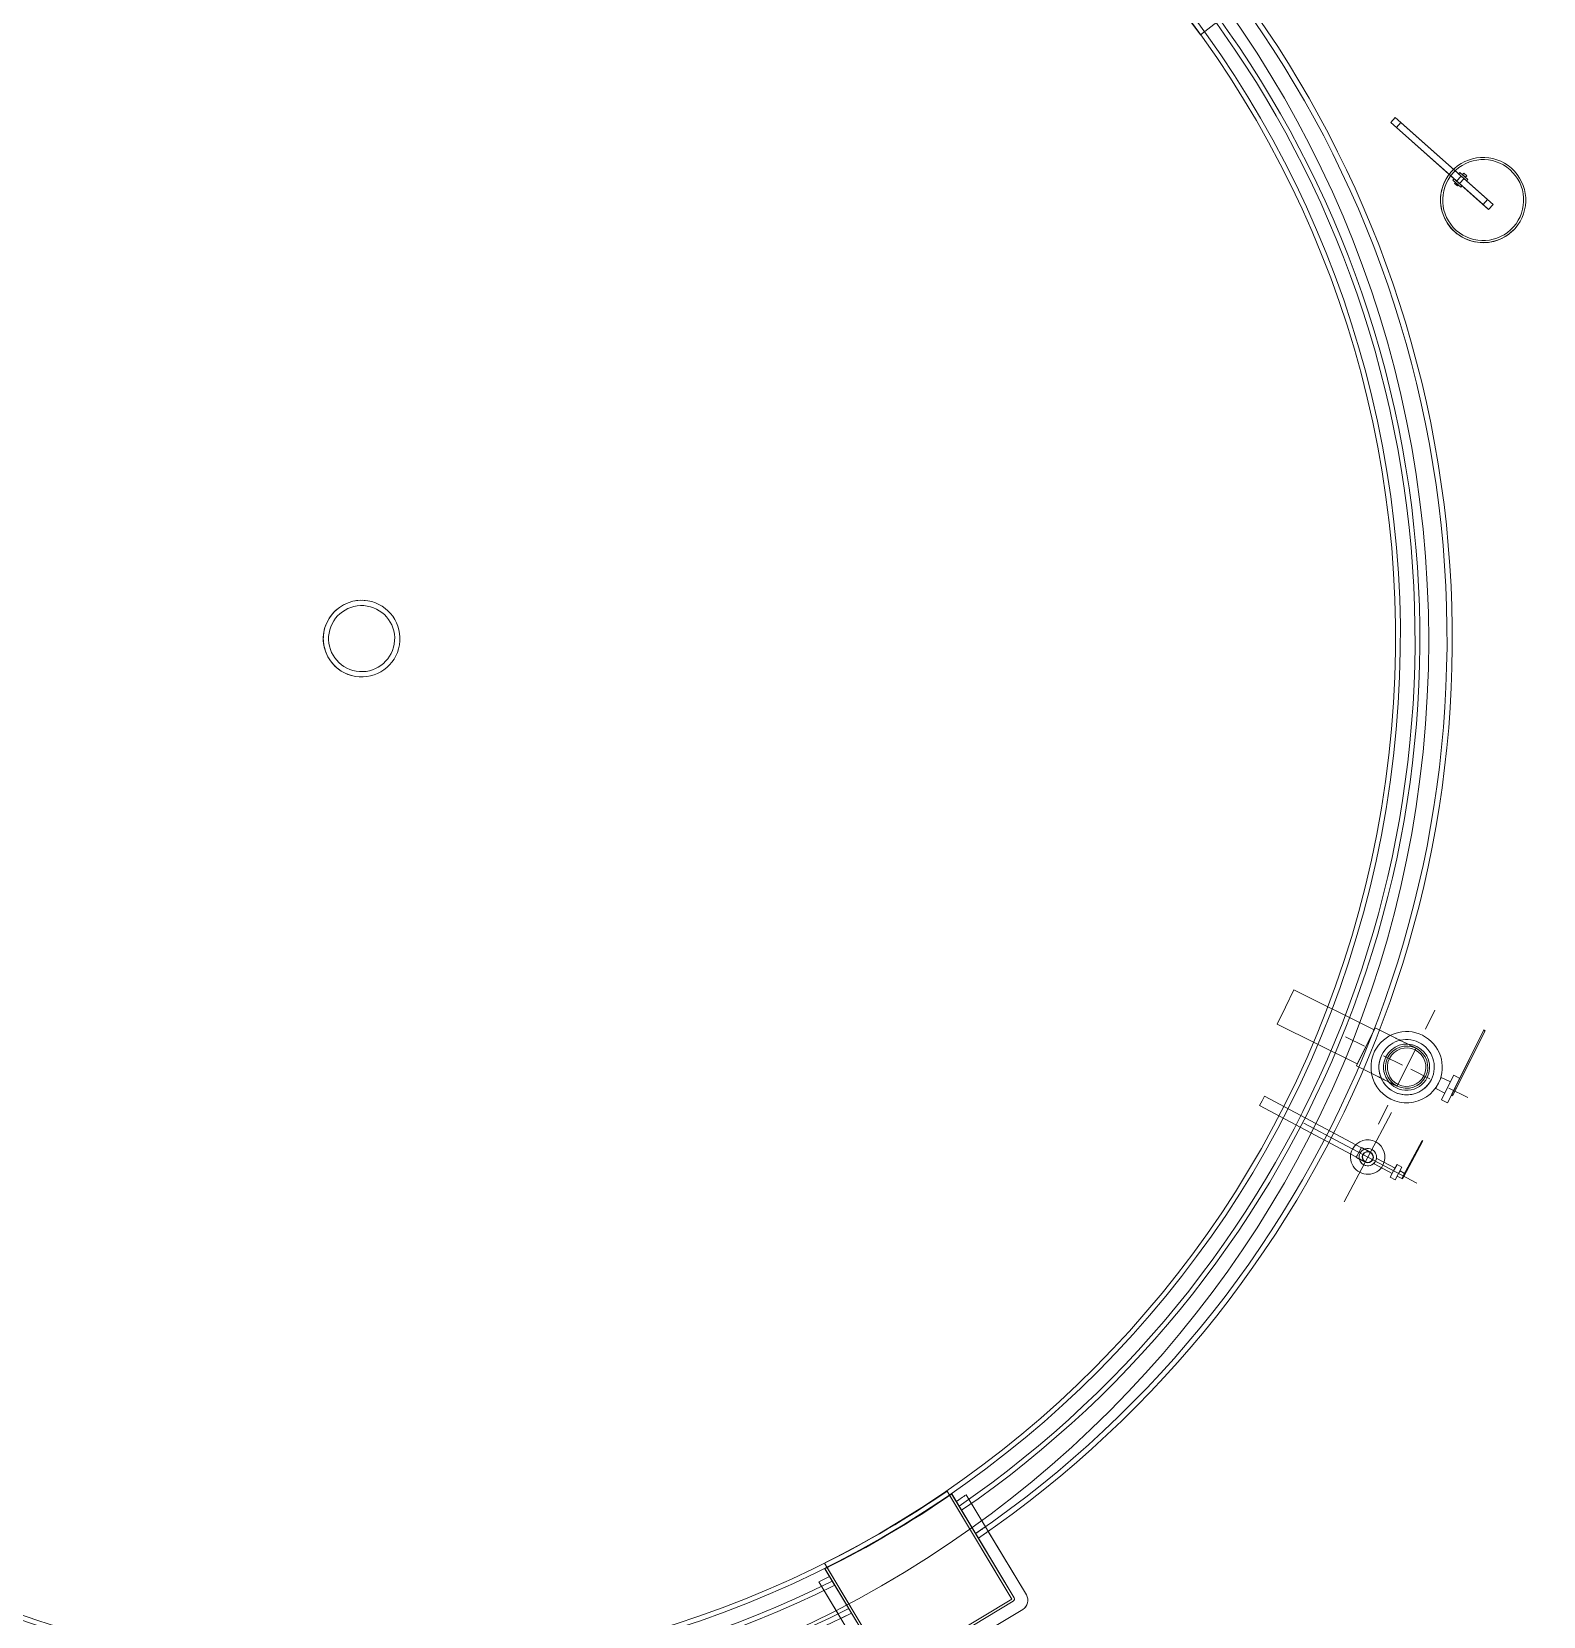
# Model space of a CAD drawing. Header units: metres. Extents: x -207 to 292, y -187 to 169.
# Drawn here: x -83.72 to -76.58, y -3.32 to 4.16 of the extents above; entities that cross this region are included whole.
import ezdxf

# ---------------------------------------------------------------- set-up
doc = ezdxf.new("R2010")
doc.units = ezdxf.units.M
doc.linetypes.add('Dash', pattern=[0.006, 0.003, -0.003])
for name, color, linetype, lineweight in [('EQUIPOS PIS', 7, 'Continuous', 9), ('P-SANR-FIXT', 7, 'Continuous', 9), ('P-SANR-FIXT-HDLN', 7, 'Dash', 9)]:
    doc.layers.add(name, color=color, linetype=linetype, lineweight=lineweight)
doc.layers.add('PR10-ARQ-PL-001-Emplazamiento-C-1_dwg', color=7, linetype='Continuous', lineweight=9, true_color=0x767676)

# ---------------------------------------------------------------- blocks, each defined once
blk = doc.blocks.new('M_Estanque-Terraza - M_Estanque-Terraza-2331352-PLANTA EMPLAZAMIENTO ACTUALIZADO')
at = {"layer": 'P-SANR-FIXT'}
for p, q in [((-4.040416795202383, -2.859638459848837), (-4.465712095242936, -3.221935215639078)), ((-4.465712095242936, -3.221935215639078), (-4.040416795202383, -2.859638459848837)), ((-4.040416795202383, -2.859638459848837), (-4.465712095242935, -3.221935215639078)), ((-4.465712095242935, -3.221935215639078), (-4.040416795202383, -2.859638459848837)), ((-4.415126825659709, -3.252933119807108), (-3.975604335649138, -2.878516632692125)), ((-4.415126825659709, -3.252933119807109), (-4.007455510318372, -2.905649726450013)), ((-4.007455510318372, -2.905649726450013), (-4.415126825659709, -3.252933119807109)), ((-4.415126825659709, -3.252933119807109), (-4.007455510318371, -2.905649726450013)), ((-4.007455510318371, -2.905649726450013), (-4.415126825659709, -3.252933119807109)), ((-3.950353936854633, -2.872770385248484), (-4.407345126541831, -3.262067951980652)), ((-4.407345126541832, -3.262067951980653), (-3.967079772539975, -2.887018640533936)), ((-4.040416795202382, -2.859638459848837), (-4.175395265701847, -2.974622711870484)), ((-4.175395265701847, -2.974622711870484), (-4.040416795202382, -2.859638459848837)), ((-3.974151472842055, -2.877278980920369), (-4.142308672920273, -3.020527232300778)), ((-4.142308672920273, -3.020527232300778), (-4.00745551031839, -2.90564972644999)), ((-4.00745551031839, -2.90564972644999), (-4.142308672920273, -3.020527232300778)), ((-4.044317550173462, -2.937051431218491), (-4.161393721862911, -3.036785233071906)), ((-4.142308672920274, -3.020527232300779), (-4.026960435221602, -2.92226540739848)), ((-4.161393721862909, -3.036785233071905), (-4.415126825659709, -3.252933119807108)), ((-4.16139372186291, -3.036785233071906), (-4.41512682565971, -3.252933119807109)), ((-4.41512682565971, -3.252933119807109), (-4.16139372186291, -3.036785233071906)), ((-4.471350149641547, -3.292420762686673), (-4.011906419151343, -3.83175559273332)), ((-4.011906419151343, -3.83175559273332), (-4.471350149641547, -3.292420762686673)), ((-4.471350149641547, -3.292420762686673), (-4.011906419151343, -3.83175559273332)), ((-4.011906419151343, -3.83175559273332), (-4.471350149641547, -3.292420762686673)), ((-4.471350149641546, -3.292420762686673), (-4.011906419151342, -3.83175559273332)), ((-4.011906419151342, -3.83175559273332), (-4.471350149641546, -3.292420762686673)), ((-3.980900105520002, -3.78117099581298), (-4.416479958715376, -3.26984965109853)), ((-4.416479958715376, -3.26984965109853), (-3.980900105520002, -3.78117099581298)), ((-3.980900105520002, -3.78117099581298), (-4.416479958715375, -3.26984965109853)), ((-4.416479958715375, -3.26984965109853), (-3.980900105520002, -3.78117099581298)), ((-4.416479958715375, -3.26984965109853), (-3.980900105520002, -3.78117099581298)), ((-3.980900105520002, -3.78117099581298), (-4.416479958715375, -3.26984965109853)), ((-4.416479958715374, -3.26984965109853), (-3.980900105520002, -3.781170995812981)), ((-3.980900105520002, -3.781170995812981), (-4.416479958715374, -3.26984965109853)), ((-3.971765273346457, -3.773389296695103), (-4.407345126541831, -3.262067951980652)), ((-4.407345126541831, -3.262067951980652), (-3.971765273346457, -3.773389296695103)), ((3.616896543635101, -3.280770244174597), (3.462301177076958, -3.440858432617119)), ((3.616896543635101, -3.280770244174597), (3.462301177076958, -3.440858432617119)), ((3.462301177076986, -3.440858432617106), (3.54118734233202, -3.362348317609074)), ((-3.971765273346458, -3.773389296695103), (-3.518866512623485, -3.387577951740839)), ((-3.535820512493424, -3.40202057349086), (-3.971765273346457, -3.773389296695102)), ((-3.528679797437162, -3.411701441433038), (-3.96398357422858, -3.782524128868646)), ((-3.56049524269421, -3.438804098338843), (-3.96398357422858, -3.782524128868646)), ((-3.96398357422858, -3.782524128868646), (-3.56049524269421, -3.438804098338843)), ((-3.560495242694209, -3.438804098338843), (-3.96398357422858, -3.782524128868646)), ((-3.96398357422858, -3.782524128868646), (-3.560495242694209, -3.438804098338843)), ((-3.695203602239821, -3.553558250657354), (-3.527483943602543, -3.410682728165713)), ((-3.695203602239821, -3.553558250657354), (-3.560495242694213, -3.438804098338845)), ((-3.560495242694213, -3.438804098338845), (-3.695203602239821, -3.553558250657354)), ((3.462301177076986, -3.440858432617106), (3.630240040976676, -3.597463956752343)), ((-3.941420872103752, -3.837393647131926), (-3.520991015969288, -3.479241622173384)), ((-3.520991015969288, -3.479241622173384), (-3.941420872103752, -3.837393647131926)), ((-3.941420872103751, -3.837393647131926), (-3.520991015969288, -3.479241622173384)), ((-3.520991015969288, -3.479241622173384), (-3.941420872103751, -3.837393647131926)), ((-3.714268963433073, -3.569799480004647), (-3.597316679911884, -3.470171214895799)), ((-3.579978584807932, -3.455401393533686), (-3.695203602239822, -3.553558250657355)), ((-3.655800780078045, -3.594082158104051), (-3.520991015969287, -3.479241622173384)), ((-3.520991015969287, -3.479241622173384), (-3.655800780078045, -3.594082158104051)), ((-3.96398357422858, -3.782524128868646), (-3.714268963433072, -3.569799480004646)), ((-3.714268963433071, -3.569799480004646), (-3.96398357422858, -3.782524128868646)), ((-3.96398357422858, -3.782524128868646), (-3.714268963433071, -3.569799480004646)), ((-3.941420872103751, -3.837393647131926), (-3.674879928728476, -3.610335132587032)), ((-3.674879928728476, -3.610335132587032), (-3.941420872103751, -3.837393647131926))]:
    blk.add_line(p, q, dxfattribs=at)
at = {"layer": 'P-SANR-FIXT', "flags": 128}
for points in [[(-3.975604335649162, -2.878516632692142), (-3.983239514878572, -2.885020820874872), (-3.990874598344713, -2.89152492747964), (-3.998509586657818, -2.898028953026291), (-4.006144480397173, -2.904532898008303), (-4.013779280087912, -2.911036762873021), (-4.021413986368921, -2.917540548164694), (-4.029048599755545, -2.924044254322329), (-4.036683120826921, -2.930547881839276), (-4.044317550173461, -2.937051431218489)], [(-4.026960435221601, -2.92226540739848), (-4.021679741155123, -2.917766936974697), (-4.01639900266504, -2.913268428707733), (-4.011118219564208, -2.908769882438162), (-4.005837391664431, -2.904271298005666), (-4.000556518776451, -2.899772675249022), (-3.995275600709938, -2.895274014006096), (-3.98999463727349, -2.890775314113832), (-3.984713628274618, -2.88627657540826), (-3.979432573519741, -2.88177779772447), (-3.974151472842097, -2.877278980920319)], [(-3.967079772539974, -2.887018640533937), (-3.961504542546653, -2.882269263479516), (-3.955929264056569, -2.877519845112108), (-3.950353936854639, -2.872770385248488)], [(-3.597316679911883, -3.470171214895799), (-3.58969059613785, -3.463674774868235), (-3.582064454089319, -3.457178285198319), (-3.574438253391971, -3.450681745567171), (-3.566811993678642, -3.444185155662018), (-3.559185674622726, -3.437688515204629), (-3.551559295819152, -3.431191823849941), (-3.543932856935094, -3.424695081314432), (-3.536306357603394, -3.418198287285323), (-3.528679797437183, -3.411701441433058)], [(-3.527483943602548, -3.410682728165716), (-3.532733536325769, -3.415154704255416), (-3.537983100163989, -3.419626655738822), (-3.54323263522074, -3.424098582704125), (-3.548482141616922, -3.428570485254318), (-3.55373161947276, -3.433042363491821), (-3.55898106890781, -3.437514217518474), (-3.564230490040956, -3.441986047435556), (-3.569479882990424, -3.446457853343778), (-3.574729247873778, -3.450929635343289), (-3.579978584807932, -3.455401393533687)], [(-3.51886651262349, -3.387577951740844), (-3.524517877216599, -3.392392185657082), (-3.530169210460948, -3.397206392868215), (-3.535820512493421, -3.402020573490861)]]:
    blk.add_lwpolyline(points, dxfattribs=at)
at = {"layer": 'P-SANR-FIXT'}
for centre, radius, start, end in [((-1.696641881242665e-15, 0), 5.151627146850166, 8.142219984546603e-13, 180.0000000000002), ((-1.242570705970596e-15, 0), 5.151627146850166, 8.142219984546603e-13, 180.0000000000002), ((-1.242570705970596e-15, 0), 5.126627146850165, 359.9999999999996, 180.0000000000002), ((-1.656194243939091e-15, 0), 5.126627146850165, 359.9999999999996, 180.0000000000002), ((-2.165734258596785e-15, 0), 4.998277258842649, 359.9999999999996, 180.0000000000002), ((-2.165734258596785e-15, 0), 4.975544739836833, 359.9999999999991, 179.9999999999998), ((-3.248601387895178e-15, 0), 4.905907101428718, 1.017777498068325e-12, 180.0000000000002), ((-3.248601387895178e-15, 0), 4.88317458242289, 1.024138607431252e-12, 180.0000000000002), ((-3.756195354753799e-15, 0), 0.1810752846312228, 359.9999999999996, 179.9999999999998), ((-4.034229477653864e-15, 0), 0.1810752846312226, 4.071109992273301e-13, 180.0000000000002), ((-3.693314152191217e-15, 0), 0.1560752846312226, 3.562221243239139e-13, 180.0000000000002), ((-3.993781840350289e-15, 0), 0.1560752846312226, 3.562221243239139e-13, 180.0000000000002), ((-1.696641881242665e-15, 0), 5.151627146850173, 179.9999999999999, 216.1201720375214), ((-1.242570705970596e-15, 0), 5.151627146850173, 179.9999999999999, 216.1201720375214), ((-1.242570705970596e-15, 0), 5.126627146850172, 180, 216.0991312427276), ((-1.656194243939091e-15, 0), 5.126627146850172, 180, 216.0991312427277), ((-1.624300693947589e-15, 0), 4.998277258842657, 180, 215.987783878764), ((-2.165734258596785e-15, 0), 4.975544739836832, 180, 215.9674621065571), ((-3.248601387895178e-15, 0), 4.905907101428718, 180.0000000000004, 5.088887490341627e-14), ((-3.248601387895178e-15, 0), 4.88317458242289, 180.0000000000004, 5.088887490341627e-14), ((-1.696641881242664e-15, 0), 5.151627146850165, 223.863765955861, 3.81666561775622e-14), ((-1.242570705970596e-15, 0), 5.151627146850165, 223.8637659558614, 5.088887490341627e-14), ((-1.242570705970596e-15, 0), 5.126627146850164, 223.8805470118528, 5.088887490341627e-14), ((-1.656194243939091e-15, 0), 5.126627146850164, 223.8805470118528, 5.088887490341627e-14), ((-2.165734258596785e-15, 0), 4.998277258842649, 223.9693490984683, 5.088887490341627e-14), ((-1.624300693947589e-15, 0), 4.975544739836824, 223.9855556571672, 359.9999999999993), ((-3.756195354753799e-15, 0), 0.1810752846312228, 179.9999999999998, 359.9999999999992), ((-4.034229477653864e-15, 0), 0.1810752846312226, 180.0000000000002, 5.088887490341627e-14), ((-3.693314152191217e-15, 0), 0.1560752846312226, 180.0000000000001, 5.088887490341627e-14), ((-3.993781840350289e-15, 0), 0.1560752846312226, 180.0000000000001, 5.088887490341627e-14), ((-1.624300693947589e-15, -5.414335646491963e-15), 4.950000000000012, 215.2892676360974, 215.944402947308), ((-1.624300693947589e-15, -5.414335646491963e-15), 4.950000000000004, 215.289267636097, 215.9444029473076), ((-1.082867129298393e-15, -5.414335646491963e-15), 4.950000000000012, 215.2892676360974, 215.944402947308), ((-1.082867129298393e-15, -5.414335646491963e-15), 4.950000000000004, 215.289267636097, 215.9444029473076), ((-5.414335646491964e-16, -5.414335646491963e-15), 4.950000000000012, 215.2892676360974, 215.944402947308), ((-5.414335646491964e-16, -5.414335646491963e-15), 4.950000000000003, 215.289267636097, 215.9444029473076), ((-3.248601387895178e-15, 0), 4.908287668659788, 215.9062317935007, 224.0343856776587), ((0.03491037814524322, 0.02615400004515973), 4.950000000000012, 215.9127158314312, 216.0520336425471), ((-3.248601387895178e-15, 0), 4.884476012100338, 216.0253404395822, 223.9109628581406), ((-1.258406711240534e-15, 0), 5.151627146850173, 215.4908489971249, 216.1201720375214), ((-1.242897718946417e-15, 0), 5.151627146850166, 215.4908489971245, 216.120172037521), ((-1.242897718946417e-15, 0), 5.126627146850172, 215.4667190775252, 216.0991312427276), ((-1.258406711240534e-15, 0), 5.126627146850166, 215.4667190775247, 216.0991312427272), ((-1.624300693947589e-15, -5.414335646491963e-15), 4.950000000000011, 224.0039450770082, 224.6582919704757), ((-1.624300693947589e-15, -5.414335646491963e-15), 4.950000000000003, 224.0039450770077, 224.6582919704752), ((-1.082867129298393e-15, -5.414335646491963e-15), 4.950000000000011, 224.0039450770082, 224.6582919704757), ((-1.082867129298393e-15, -5.414335646491963e-15), 4.950000000000003, 224.0039450770077, 224.6582919704752), ((-5.414335646491964e-16, -5.414335646491963e-15), 4.950000000000011, 224.0039450770082, 224.6582919704757), ((-5.414335646491964e-16, -5.414335646491963e-15), 4.950000000000003, 224.0039450770077, 224.6582919704752), ((0.03491037814524322, 0.02615400004515973), 4.950000000000011, 223.8331395389415, 223.9722944382646), ((-1.242897718946415e-15, 0), 5.151627146850165, 223.8637659558602, 224.4923900501381), ((-1.258406711240532e-15, 0), 5.151627146850174, 223.8637659558607, 224.4923900501386), ((-1.258406711240532e-15, 0), 5.126627146850164, 223.8805470118516, 224.5122498991025), ((-1.242897718946415e-15, 0), 5.126627146850173, 223.8805470118521, 224.512249899103), ((-3.971765273346459, -3.773389296695103), 0.01199999999999963, 220.4267163136507, 310.426716313651), ((-3.971765273346459, -3.773389296695103), 0.01200000000000031, 220.4267163136487, 310.4267163136488), ((-3.971765273346458, -3.773389296695103), 0.01199999999999963, 220.4267163136507, 310.426716313651), ((-3.971765273346458, -3.773389296695103), 0.01199999999999997, 220.4267163136493, 310.4267163136496), ((-3.971765273346458, -3.773389296695103), 0.01199999999999997, 220.4267163136493, 310.4267163136496), ((-3.971765273346458, -3.773389296695103), 0.01199999999999997, 220.4267163136507, 310.4267163136496), ((-3.971765273346458, -3.773389296695103), 0.01199999999999997, 220.4267163136493, 310.4267163136496), ((-3.971765273346458, -3.773389296695103), 0.01199999999999997, 220.4267163136493, 310.4267163136496), ((-3.973844618428243, -3.799331846408827), 0.04999999999999809, 220.4267163136497, 310.4267163136496), ((-3.973844618428243, -3.799331846408827), 0.04999999999999809, 220.42671631365, 310.4267163136493), ((-3.973844618428243, -3.799331846408827), 0.04999999999999809, 220.4267163136497, 310.4267163136496), ((-3.973844618428243, -3.799331846408827), 0.04999999999999877, 220.4267163136504, 310.4267163136489), ((-3.973844618428242, -3.799331846408827), 0.04999999999999775, 220.4267163136498, 310.4267163136498), ((-3.973844618428242, -3.799331846408827), 0.04999999999999843, 220.4267163136506, 310.4267163136491)]:
    blk.add_arc(centre, radius, start, end, dxfattribs=at)
for centre, major_axis, ratio, start_param, end_param in [((0.0006866166117292522, 0.0005142145511236678), (-2.955066219970614, 3.944423570014109), 0.9956697135535815, 1.554547775760231, 1.556989900747394), ((0.001411537213606285, 0.00115859518208874), (-2.955605380118259, 3.945229623973812), 0.9956709452050666, 1.693391558944833, 1.695830507362701)]:
    blk.add_ellipse(centre, major_axis=major_axis, ratio=ratio, start_param=start_param, end_param=end_param, dxfattribs=at)
blk = doc.blocks.new('M_Tuberia Exterior 01 - M_Tuberia Exterior 01-2175267-PLANTA EMPLAZAMIENTO ACTUALIZADO')
at = {"layer": 'P-SANR-FIXT'}
for p, q in [((-0.01341208557427556, 0.01581246200627765), (-0.04876742463360318, 0.01581246200627765)), ((-0.04876742463360321, 0.01581246200627763), (-0.04876742463360321, -0.01581246200627765)), ((0.5335444379432627, 0.01581246200627763), (-0.04876742463360335, 0.01581246200627763)), ((-0.01341208557427556, -0.01581246200627765), (-0.01341208557427556, 0.01581246200627763)), ((0.5688997770025903, 0.01581246200627765), (-0.0134120855742758, 0.01581246200627765)), ((0.1190267976037179, 0.01581246200627764), (0.1190267976037179, 0.025)), ((0.1190267976037179, 0.025), (0.1690267976037179, 0.025)), ((0.1690267976037197, 0.025), (0.1190267976037197, 0.025)), ((0.1190267976037197, 0.025), (0.1190267976037197, 0.01581246200627764)), ((0.1690267976037179, 0.01581246200627764), (0.1190267976037179, 0.01581246200627764)), ((0.1190267976037197, 0.01581246200627764), (0.1690267976037197, 0.01581246200627764)), ((0.1346977294925032, 0.03052495136611078), (0.1346977294925032, 0.02500000000002897)), ((0.1533558657149415, 0.03052495136604906), (0.1346977294924979, 0.03052495136604906)), ((0.1533558657149415, 0.03052495136604906), (0.1346977294924979, 0.03052495136604906)), ((0.1533558657149415, 0.025), (0.1346977294924979, 0.025)), ((0.1533558657149415, 0.025), (0.1346977294924979, 0.025)), ((0.1346977294925032, 0.01581246200631781), (0.1346977294925032, -0.01581246200623118)), ((0.1346977294924979, 0.01581246200627764), (0.1533558657149415, 0.01581246200627764)), ((0.1346977294924979, 0.01581246200627764), (0.1533558657149415, 0.01581246200627764)), ((0.1533558657149614, 0.02500000000004629), (0.1533558657149614, 0.03052495136609346)), ((0.1533558657149614, -0.01581246200623118), (0.1533558657149614, 0.01581246200631781)), ((0.1690267976037179, 0.025), (0.1690267976037179, 0.01581246200627764)), ((0.1690267976037197, 0.01581246200627764), (0.1690267976037197, 0.025)), ((0.5335444379432628, -0.01581246200627765), (0.5335444379432628, 0.01581246200627763)), ((0.5335444379432628, 0.01581246200627765), (0.5688997770025904, 0.01581246200627765)), ((0.5688997770025904, 0.01581246200627763), (0.5688997770025904, -0.01581246200627765)), ((-0.04876742463360321, -0.01581246200627765), (-0.0134120855742755, -0.01581246200627765)), ((0.5335444379432626, -0.01581246200627765), (-0.04876742463360335, -0.01581246200627765)), ((-0.0134120855742758, -0.01581246200627765), (0.5688997770025903, -0.01581246200627765)), ((0.1190267976037179, -0.025), (0.1190267976037179, -0.01581246200627764)), ((0.1190267976037179, -0.01581246200627764), (0.1690267976037179, -0.01581246200627764)), ((0.1690267976037197, -0.01581246200627764), (0.1190267976037197, -0.01581246200627764)), ((0.1190267976037197, -0.01581246200627764), (0.1190267976037197, -0.025)), ((0.1690267976037179, -0.025), (0.1190267976037179, -0.025)), ((0.1190267976037197, -0.025), (0.1690267976037197, -0.025)), ((0.1533558657149415, -0.01581246200627764), (0.1346977294924979, -0.01581246200627764)), ((0.1533558657149415, -0.01581246200627764), (0.1346977294924979, -0.01581246200627764)), ((0.1346977294925032, -0.02499999999995967), (0.1346977294925032, -0.03445504794176295)), ((0.1346977294924979, -0.025), (0.1533558657149415, -0.025)), ((0.1346977294924979, -0.025), (0.1533558657149415, -0.025)), ((0.1346977294924979, -0.0344550479417976), (0.1533558657149415, -0.0344550479417976)), ((0.1346977294924979, -0.0344550479417976), (0.1533558657149415, -0.0344550479417976)), ((0.1533558657149614, -0.03445504794174563), (0.1533558657149614, -0.02499999999997699)), ((0.1690267976037179, -0.01581246200627764), (0.1690267976037179, -0.025)), ((0.1690267976037197, -0.025), (0.1690267976037197, -0.01581246200627764)), ((0.5688997770025904, -0.01581246200627765), (0.5335444379432627, -0.01581246200627765))]:
    blk.add_line(p, q, dxfattribs=at)
for centre, radius, start, end in [((4.91023058029145e-19, 0), 0.2012649640134638, 2.289999370653732e-13, 180), ((4.669508385639758e-20, 0), 0.2012649640134641, 359.9999999999994, 179.9999999999996), ((8.24506145865701e-20, 0), 0.1912649640134641, 359.9999999999994, 179.9999999999992), ((8.416990632487855e-19, 0), 0.1912649640134638, 2.353610464283002e-13, 179.9999999999997), ((4.91023058029145e-19, 0), 0.2012649640134639, 180.0000000000004, 2.035554996136651e-13), ((4.669508385639758e-20, 0), 0.2012649640134641, 179.9999999999999, 359.9999999999994), ((8.24506145865701e-20, 0), 0.1912649640134641, 179.9999999999999, 359.9999999999994), ((8.416990632487855e-19, 0), 0.1912649640134639, 180.0000000000004, 2.035554996136651e-13)]:
    blk.add_arc(centre, radius, start, end, dxfattribs=at)
blk = doc.blocks.new('M_Tuberia Alimentación-02 - M_Tuberia Alimentación-02-2167664-PLANTA EMPLAZAMIENTO ACTUALIZADO')
at = {"layer": 'P-SANR-FIXT'}
for p, q in [((-2.643505027880703e-19, 8.472816166344263e-16), (0, 0.2389936257055457)), ((-0.2621750980009191, 3.014020239089018e-19), (0.3414942734020562, 1.950509555442414e-15)), ((-0.1897114651898784, 0.01385887385455112), (-0.1933912728527299, 0.01385887385456845)), ((-0.1933912728528042, 0.01385887385455386), (-0.1933912728528042, -4.591808704101918e-16)), ((-0.1933912728528042, 0.006461004050486624), (-0.1933912728528042, -0.1828042598845548)), ((-0.1897114651899315, 0.006461004050486624), (-0.1933912728528042, 0.006461004050486624)), ((-0.1650425307490551, 0.01390009744740905), (-0.1897114651898438, 0.01390009744739173)), ((-0.1897114651899315, 0.01390009744739998), (-0.1897114651899315, 0)), ((-0.1897114651899315, -3.704510656565851e-16), (-0.1897114651899315, 0.01385887385455386)), ((-0.1897114651899315, -0.1828042598845548), (-0.1897114651899315, 0.006461004050486612)), ((-0.1897114651899315, 4.491245403046258e-17), (-0.1897114651899315, -0.01390009744739998)), ((-0.138379454093007, 0.03380192890178446), (-0.1650425307490204, 0.03380192890180179)), ((-0.1650425307491191, -1.092170456852954e-16), (-0.1650425307491191, 0.03380192890179299)), ((-0.1650425307491191, -4.491245403046258e-17), (-0.1650425307491191, 0.01390009744739998)), ((-0.1650425307491191, -0.01390009744739998), (-0.1650425307491191, 0)), ((-0.1650425307491191, -0.03380192890179299), (-0.1650425307491191, 0)), ((-0.1383794540930494, -1.092170456852954e-16), (-0.1383794540930494, 0.03380192890179299)), ((-0.0410583655958536, 0.01390009744740905), (-0.1383794540929724, 0.01390009744739173)), ((-0.1383794540930493, -4.491245403046302e-17), (-0.1383794540930493, 0.01390009744740012)), ((-0.1383794540930494, -0.03380192890179299), (-0.1383794540930494, 0)), ((-0.1383794540930493, -0.01390009744740012), (-0.1383794540930493, 0)), ((-0.04105836559595109, -4.491245403046302e-17), (-0.04105836559595109, 0.01390009744740012)), ((-0.04105836559595109, -0.01390009744740012), (-0.04105836559595109, 0)), ((-2.643505027880722e-19, 8.472816166344263e-16), (0, -0.2389936257055457)), ((0.04738928398605149, 0.02641715653502388), (0.04214382561196035, 0.02641715653502388)), ((0.0473892839859497, -1.732282441266471e-16), (0.0473892839859497, 0.02641715653503993)), ((0.566057269048424, 0.02500000000001164), (0.04738928398605149, 0.02500000000001164)), ((0.0473892839859497, -8.077722872162979e-17), (0.0473892839859497, 0.02500000000000014)), ((0.0473892839859497, -0.02641715653503994), (0.0473892839859497, 8.284031934607364e-17)), ((0.0473892839859497, -0.02500000000000014), (0.0473892839859497, 0)), ((0.5660572690483285, -8.077722872162979e-17), (0.5660572690483285, 0.02500000000000014)), ((0.5660572690483285, -0.02500000000000014), (0.5660572690483285, 0)), ((-0.1933912728528042, -0.1859654784972582), (-0.1933912728528042, -2.707167823245982e-16)), ((-0.1897114651899315, -4.591808704101918e-16), (-0.1933912728528042, -4.591808704101918e-16)), ((-0.1897114651899315, -2.67404326718515e-16), (-0.1897114651899315, -0.1859654784972582)), ((-0.1897114651898784, -0.01390009744742638), (-0.1650425307490204, -0.01390009744739173)), ((-0.1650425307490204, -0.03380192890176714), (-0.1383794540929724, -0.03380192890178446)), ((-0.1383794540929377, -0.01390009744739173), (-0.04105836559588825, -0.01390009744739173)), ((0.04214382561196035, -0.02641715653505853), (0.04738928398605149, -0.02641715653502388)), ((0.04738928398605149, -0.02500000000001164), (0.566057269048424, -0.02499999999997699)), ((-0.1933912728528042, -0.1828042598845547), (-0.1933912728528042, -0.1904910760853377)), ((-0.1897114651899315, -0.1828042598845547), (-0.1933912728528042, -0.1828042598845547)), ((-0.1933912728528042, -0.1859654784972584), (-0.1933912728528042, -0.1904909652471099)), ((-0.1933912728527299, -0.1904910760853343), (-0.1897114651898784, -0.1904910760853343)), ((-0.1897114651899315, -0.1904910760853377), (-0.1897114651899315, -0.1828042598845548)), ((-0.1897114651899315, -0.1904909652471099), (-0.1897114651899315, -0.1859654784972583))]:
    blk.add_line(p, q, dxfattribs=at)
at = {"layer": 'P-SANR-FIXT', "flags": 128}
for points in [[(0.04214382561196035, 0.02641715653502388), (0.04045852208566057, 0.02641715653504121), (0.03877591468550845, 0.02641715653502388), (0.0370986952243753, 0.02641715653502388), (0.03542954689557937, 0.02641715653502388), (0.03377113998050454, 0.02641715653507586), (0.03212612757631696, 0.02641715653504121), (0.03049714135202685, 0.02641715653504121), (0.0288867873380239, 0.02641715653504121), (0.02729764175722939, 0.02641715653502388), (0.02573224690368661, 0.02641715653502388), (0.02419310707499999, 0.02641715653502388), (0.02268268456676633, 0.02641715653502388), (0.02120339573267102, 0.02641715653502388), (0.01975760711936273, 0.02641715653505853), (0.01834763168012623, 0.02641715653504121), (0.01697572507497662, 0.02641715653505853), (0.01564408206174903, 0.02641715653505853), (0.01435483298525287, 0.02641715653504121), (0.01311004036896047, 0.02641715653505853), (0.01191169561546767, 0.02641715653504121), (0.01076171582085463, 0.02641715653504121), (0.009661940707313079, 0.02641715653502388), (0.008614129680623864, 0.02641715653504121), (0.007619959014771666, 0.02641715653502388), (0.006681019170766013, 0.02641715653502388), (0.0057988122520248, 0.02641715653502388), (0.004974749601552776, 0.02641715653504121), (0.004210149543687112, 0.02641715653505853), (0.003506235275469226, 0.02641715653505853), (0.002864132909514047, 0.02641715653505853), (0.002284869672638888, 0.02641715653505853), (0.001769372262538946, 0.02641715653502388), (0.001318465364969688, 0.02641715653504121), (0.000932870334866675, 0.02641715653504121), (0.0006132040420265184, 0.02641715653505853), (0.0003599778843290551, 0.02641715653502388), (0.0001735969695402673, 0.02641715653502388), (5.435946742854867e-05, 0.02641715653502388), (2.456132540828549e-06, 0.02641715653504121)], [(6.930349627509714e-14, -0.02641715653504121), (3.371056549185596e-05, -0.02641715653504121), (0.0001347883318924687, -0.02641715653502388), (0.0003030715965765921, -0.02641715653502388), (0.0005382911421083918, -0.02641715653502388), (0.0008400706673784953, -0.02641715653504121), (0.001207927389608813, -0.02641715653502388), (0.001641272816428136, -0.02641715653505853), (0.002139413687637352, -0.02641715653502388), (0.002701553084134685, -0.02641715653505853), (0.003326791702822811, -0.02641715653505853), (0.004014129295141538, -0.02641715653505853), (0.004762466267701348, -0.02641715653502388), (0.005570605440998224, -0.02641715653504121), (0.006437253964615775, -0.02641715653502388), (0.007361025385934591, -0.02641715653502388), (0.00834044186767087, -0.02641715653505853), (0.009373936552338456, -0.02641715653505853), (0.01045985606902559, -0.02641715653505853), (0.01159646317808565, -0.02641715653502388), (0.0127819395505885, -0.02641715653502388), (0.01401438867730012, -0.02641715653500655), (0.01529183890244312, -0.02641715653505853), (0.01661224657825333, -0.02641715653505853), (0.01797349933399101, -0.02641715653502388), (0.01937341945576845, -0.02641715653502388), (0.02080976736995162, -0.02641715653504121), (0.02228024522628948, -0.02641715653505853), (0.02378250057394471, -0.02641715653502388), (0.02531413012474286, -0.02641715653502388), (0.02687268359816499, -0.02641715653502388), (0.02845566764118803, -0.02641715653504121), (0.03006054981694361, -0.02641715653504121), (0.03168476265637364, -0.02641715653502388), (0.03332570776539815, -0.02641715653502388), (0.0349807599818082, -0.02641715653504121), (0.03664727157526577, -0.02641715653502388), (0.03832257648257892, -0.02641715653502388), (0.04000399457340136, -0.02641715653502388), (0.04168883593738137, -0.02641715653502388), (0.04214382561196035, -0.02641715653505853)]]:
    blk.add_lwpolyline(points, dxfattribs=at)
at = {"layer": 'P-SANR-FIXT'}
for centre, radius, start, end in [((0, 0), 0.08135233843567118, 359.9999999999994, 179.9999999999996), ((0, 0), 0.08135233843567118, 359.9999999999994, 179.9999999999996), ((0, 0), 0.08135233843568421, 359.9999999999994, 179.9999999999996), ((0, 0), 0.08135233843568421, 359.9999999999994, 179.9999999999996), ((0, 0), 0.08135233843567118, 179.9999999999999, 359.9999999999994), ((0, 0), 0.08135233843567118, 179.9999999999999, 359.9999999999994), ((0, 0), 0.08135233843568421, 180, 359.9999999999994), ((0, 0), 0.08135233843568421, 180, 359.9999999999994), ((0, 0), 0.04105836559595545, 2.353610464283002e-13, 180), ((0, 0), 0.04105836559595109, 359.9999999999994, 179.9999999999996), ((0, 0), 0.04105836559595109, 359.9999999999994, 179.9999999999996), ((0, 0), 0.04105836559594278, 359.9999999999994, 179.9999999999996), ((0, 0), 0.04105836559594278, 359.9999999999994, 179.9999999999996), ((0, 0), 0.04105836559595551, 359.9999999999994, 179.9999999999996), ((0, 0), 0.04105836559595546, 180.0000000000004, 2.035554996136651e-13), ((0, 0), 0.04105836559595109, 179.9999999999999, 359.9999999999994), ((0, 0), 0.04105836559595109, 179.9999999999999, 359.9999999999994), ((0, 0), 0.04105836559594279, 179.9999999999999, 359.9999999999994), ((0, 0), 0.04105836559594279, 179.9999999999999, 359.9999999999994), ((0, 0), 0.04105836559595552, 179.9999999999999, 359.9999999999994), ((-2.076632604713839e-18, -2.51586847816659e-18), 0.02641715653503992, 4.452776554048924e-14, 179.9999999999999), ((1.392423537617156e-19, 0), 0.02499999999999947, 2.289999370653732e-13, 180), ((1.476276369569623e-20, 0), 0.02499999999999951, 359.9999999999994, 179.9999999999995), ((1.392423537617156e-19, 0), 0.02499999999999947, 180.0000000000004, 2.035554996136651e-13), ((1.476276369569623e-20, 0), 0.02499999999999952, 179.9999999999999, 359.9999999999994), ((-2.076632604713839e-18, -2.51586847816659e-18), 0.02641715653503992, 180.0000000000002, 359.9999999999994)]:
    blk.add_arc(centre, radius, start, end, dxfattribs=at)
blk = doc.blocks.new('M_Tuberia Alimentación-01 - M_Tuberia Alimentación-01-2165010-PLANTA EMPLAZAMIENTO ACTUALIZADO')
at = {"layer": 'P-SANR-FIXT'}
for p, q in [((0.2153809987350493, 0.0999999999999946), (0.1058930806477651, 0.1000000000000292)), ((0.2153809987350339, -9.992431805211765e-20), (0.2153809987350339, 0.1)), ((0.6387552651845145, 0.0900000000000142), (0.2153809987350147, 0.08999999999999686)), ((0.2153809987350339, -2.907980233978642e-16), (0.2153809987350339, 0.08999999999999958)), ((0.6387552651844991, 0.08999999999999958), (0.6387552651844991, 0)), ((-0.2484967248506126, 0.02500000000001164), (-0.2551027530488542, 0.02500000000001164)), ((-0.2551027530488791, 0.025), (-0.2551027530488791, -0.01183938774610819)), ((-0.2551027530488791, 0.0196284269089071), (-0.2551027530488791, -0.2959276251690544)), ((-0.2484967248506383, 0.0196284269089071), (-0.2551027530488791, 0.0196284269089071)), ((-0.2161958498840084, 0.06467941261838973), (-0.2484967248506126, 0.06467941261840707)), ((-0.2484967248506378, -2.08984948266195e-16), (-0.2484967248506378, 0.064679412618372)), ((-0.2484967248506383, -0.01183938774610805), (-0.2484967248506383, 0.025)), ((-0.2484967248506383, -0.2959276251690544), (-0.2484967248506383, 0.01962842690890711)), ((-0.2484967248506378, -0.064679412618372), (-0.2484967248506378, 0)), ((-0.216195849884013, 0.064679412618372), (-0.216195849884013, 0)), ((-0.1681454552595636, 0.02964117536643666), (-0.2161958498840084, 0.02964117536643666)), ((-0.2161958498840128, -9.577328008610232e-17), (-0.2161958498840128, 0.02964117536643639)), ((-0.216195849884013, 2.08984948266195e-16), (-0.216195849884013, -0.064679412618372)), ((-0.2161958498840128, -0.02964117536643639), (-0.2161958498840128, 0)), ((-0.168145455259549, 0.02964117536643639), (-0.168145455259549, 2.632665229501576e-17)), ((-0.168145455259549, 8.260995393859444e-17), (-0.168145455259549, -0.02964117536643639)), ((0.2153809987350339, -0.1), (0.2153809987350339, 3.230089905684653e-16)), ((0.2153809987350339, -0.08999999999999958), (0.2153809987350339, 0)), ((0.6387552651844991, 2.907980233978642e-16), (0.6387552651844991, -0.08999999999999958)), ((-0.2551027530488791, -0.3168639335319202), (-0.2551027530488791, -0.01183938774610791)), ((-0.2484967248506383, -0.01183938774610819), (-0.2551027530488791, -0.01183938774610819)), ((-0.2484967248506383, -0.01183938774610792), (-0.2484967248506383, -0.3168639335319202)), ((-0.2484967248506126, -0.06467941261835508), (-0.2161958498840084, -0.06467941261837241)), ((-0.2161958498840084, -0.02964117536643666), (-0.1681454552594943, -0.02964117536643666)), ((0.1058930806477997, -0.1000000000000119), (0.2153809987350493, -0.1000000000000119)), ((0.2153809987350147, -0.08999999999999686), (0.6387552651845145, -0.08999999999997954)), ((-0.2551027530488791, -0.2959276251690544), (-0.2551027530488791, -0.3201223840802223)), ((-0.2484967248506383, -0.3201223840802223), (-0.2484967248506383, -0.2959276251690544)), ((-0.2551027530488791, -0.3168639335319202), (-0.2484967248506383, -0.3168639335319202)), ((-0.2551027530488542, -0.3201223840802253), (-0.2484967248506126, -0.320122384080208))]:
    blk.add_line(p, q, dxfattribs=at)
at = {"layer": 'P-SANR-FIXT', "flags": 128}
for points in [[(0.1058930806477651, 0.1000000000000292), (0.1016584868577093, 0.0999999999999946), (0.09743066751435345, 0.0999999999999946), (0.09321638622682085, 0.1000000000000119), (0.08902238494612975, 0.1000000000000292), (0.08485537317966364, 0.0999999999999946), (0.08072201725737642, 0.1000000000000119), (0.07662892966691989, 0.1000000000000119), (0.07258265847536605, 0.1000000000000119), (0.06858967685342914, 0.1000000000000119), (0.06465637271996402, 0.0999999999999946), (0.06078903852247259, 0.1000000000000119), (0.05699386117066697, 0.1000000000000292), (0.05327691213882145, 0.1000000000000119), (0.04964413775240228, 0.1000000000000292), (0.04610134967540053, 0.0999999999999946), (0.04265421561312942, 0.1000000000000292), (0.0393082502446242, 0.0999999999999946), (0.03606880640079217, 0.1000000000000292), (0.03294106650071826, 0.1000000000000119), (0.02993003426102641, 0.09999999999997727), (0.02704052669087523, 0.0999999999999946), (0.02427716638613692, 0.1000000000000119), (0.02164437413374399, 0.1000000000000292), (0.01914636183971788, 0.09999999999997727), (0.01678712579075545, 0.09999999999997727), (0.0145704402613279, 0.1000000000000119), (0.01249985147537109, 0.1000000000000119), (0.01057867193330931, 0.1000000000000119), (0.008809975112486155, 0.1000000000000119), (0.007196590550566635, 0.1000000000000119), (0.005741099318702072, 0.1000000000000119), (0.004445829892323855, 0.1000000000000119), (0.003312854426253762, 0.1000000000000119), (0.002343985439501921, 0.1000000000000292), (0.001540772915781781, 0.1000000000000119), (0.000904501823831015, 0.0999999999999946), (0.0004361900615926061, 0.0999999999999946), (0.000136586827998508, 0.1000000000000292), (6.171424400326941e-06, 0.0999999999999946)], [(0, -0.0999999999999946), (8.470316986340549e-05, -0.0999999999999946), (0.0003386771724411119, -0.0999999999999946), (0.0007615157035115772, -0.0999999999999946), (0.001352542311607067, -0.1000000000000119), (0.002110811480291705, -0.09999999999997727), (0.003035110140502366, -0.09999999999997727), (0.00412395961173961, -0.0999999999999946), (0.005375617967084145, -0.0999999999999946), (0.006788082820098316, -0.0999999999999946), (0.008359094528310925, -0.09999999999995994), (0.01008613980819155, -0.09999999999997727), (0.01196645575575822, -0.1000000000000119), (0.0139970342664772, -0.0999999999999946), (0.01617462684797501, -0.0999999999999946), (0.01849574981669175, -0.1000000000000119), (0.02095668987092177, -0.09999999999997727), (0.02355351003157866, -0.0999999999999946), (0.0262820559403931, -0.09999999999997727), (0.02913796250597943, -0.0999999999999946), (0.03211666088702932, -0.1000000000000119), (0.03521338580157817, -0.09999999999997727), (0.03842318315032044, -0.1000000000000119), (0.04174091794229608, -0.09999999999997727), (0.04516128250950324, -0.09999999999997727), (0.04867880499830917, -0.1000000000000119), (0.05228785812310553, -0.0999999999999946), (0.05598266816876322, -0.1000000000000119), (0.05975732422740239, -0.0999999999999946), (0.063605787654508, -0.09999999999997727), (0.06752190172962928, -0.1000000000000119), (0.07149940150561934, -0.1000000000000119), (0.07553192383127216, -0.0999999999999946), (0.0796130175311746, -0.0999999999999946), (0.08373615372593249, -0.0999999999999946), (0.08789473627717789, -0.0999999999999946), (0.0920821123400312, -0.09999999999997727), (0.09629158300593518, -0.09999999999997727), (0.1005164140198862, -0.0999999999999946), (0.1047498465534548, -0.1000000000000119), (0.1058930806477997, -0.1000000000000119)]]:
    blk.add_lwpolyline(points, dxfattribs=at)
at = {"layer": 'P-SANR-FIXT'}
for centre, radius, start, end in [((-4.354376835101458e-20, 0), 0.1684943366687442, 359.9999999999994, 179.9999999999996), ((-3.922863485453557e-20, 0), 0.1684943366687442, 359.9999999999994, 179.9999999999996), ((-2.14629510331909e-20, 0), 0.1684943366687442, 359.9999999999994, 179.9999999999996), ((-1.714781753671192e-20, 0), 0.1684943366687442, 359.9999999999994, 179.9999999999996), ((-3.51032895246632e-20, 0), 0.1684943366687438, 359.9999999999994, 179.9999999999996), ((-2.558829636306329e-20, 0), 0.1684943366687438, 359.9999999999994, 179.9999999999996), ((-2.558829636306328e-20, 0), 0.1307901465824301, 2.289999370653732e-13, 180.0000000000001), ((-2.14629510331909e-20, 0), 0.1307901465824303, 359.9999999999994, 179.9999999999996), ((-3.922863485453557e-20, 0), 0.1307901465824303, 359.9999999999994, 179.9999999999996), ((-3.510328952466319e-20, 0), 0.1307901465824303, 359.9999999999994, 179.9999999999996), ((-5.123787571314483e-20, 0), 0.1089864609012005, 359.9999999999994, 179.9999999999997), ((-4.354376835101458e-20, 0), 0.1089864609012005, 359.9999999999994, 179.9999999999997), ((-1.714781753671191e-20, 0), 0.1089864609012005, 359.9999999999994, 179.9999999999997), ((-9.453710174581649e-21, 0), 0.1089864609012005, 359.9999999999994, 179.9999999999997), ((-5.364550253076481e-20, -9.992431805211765e-20), 0.09999999999999994, 4.198332179531842e-13, 180.0000000000002), ((1.266451756575433e-20, 0), 0.09097914548139877, 4.007498898644031e-13, 180.0000000000002), ((3.194560519766427e-20, 0), 0.09097914548139877, 4.007498898644031e-13, 180.0000000000002), ((4.048186923820066e-20, 0), 0.09097914548139877, 4.007498898644031e-13, 180.0000000000002), ((4.627881552135246e-20, 0), 0.09097914548139877, 4.007498898644031e-13, 180.0000000000002), ((-4.354376835101458e-20, 0), 0.1684943366687442, 179.9999999999999, 359.9999999999994), ((-3.922863485453557e-20, 0), 0.1684943366687442, 179.9999999999999, 359.9999999999994), ((-2.14629510331909e-20, 0), 0.1684943366687442, 179.9999999999999, 359.9999999999994), ((-1.714781753671192e-20, 0), 0.1684943366687442, 179.9999999999999, 359.9999999999994), ((-3.51032895246632e-20, 0), 0.1684943366687438, 179.9999999999999, 359.9999999999994), ((-2.558829636306329e-20, 0), 0.1684943366687438, 179.9999999999999, 359.9999999999994), ((-2.558829636306328e-20, 0), 0.1307901465824301, 180.0000000000004, 2.544443745170813e-13), ((-2.14629510331909e-20, 0), 0.1307901465824303, 180, 359.9999999999994), ((-3.922863485453557e-20, 0), 0.1307901465824303, 180, 359.9999999999994), ((-3.510328952466319e-20, 0), 0.1307901465824303, 180, 359.9999999999994), ((-5.123787571314483e-20, 0), 0.1089864609012005, 180, 359.9999999999994), ((-4.354376835101458e-20, 0), 0.1089864609012005, 180, 359.9999999999994), ((-1.714781753671191e-20, 0), 0.1089864609012005, 180, 359.9999999999994), ((-9.453710174581649e-21, 0), 0.1089864609012005, 180, 359.9999999999994), ((1.266451756575433e-20, 0), 0.09097914548139877, 180.0000000000002, 5.088887490341627e-14), ((3.194560519766427e-20, 0), 0.09097914548139877, 180.0000000000002, 5.088887490341627e-14), ((4.048186923820066e-20, 0), 0.09097914548139877, 180.0000000000002, 5.088887490341627e-14), ((4.627881552135246e-20, 0), 0.09097914548139877, 180.0000000000002, 5.088887490341627e-14), ((-5.364550253076481e-20, -9.992431805211765e-20), 0.09999999999999994, 180.0000000000002, 359.9999999999994)]:
    blk.add_arc(centre, radius, start, end, dxfattribs=at)
at = {"layer": 'P-SANR-FIXT-HDLN'}
for p, q in [((-1.811953281616791e-20, 1.041147840717393e-15), (0, 0.30096049188159)), ((-0.3222281381753473, 0), (0, 1.041147840717393e-15)), ((0.3222281381753473, 0), (0, 1.041147840717393e-15)), ((-1.811953281616803e-20, 1.041147840717393e-15), (0, -0.30096049188159))]:
    blk.add_line(p, q, dxfattribs=at)
blk = doc.blocks.new('YADRAN_LASQUEMAS_ARQ_MO_002_TERRAZAS_rvt-1-PLANTA EMPLAZAMIENTO ACTUALIZADO')
at = {"layer": 'P-SANR-FIXT', "lineweight": 9}
for name, p, rotation in [('M_Estanque-Terraza - M_Estanque-Terraza-2331352-PLANTA EMPLAZAMIENTO ACTUALIZADO', (-82.16021991617006, 1.297359010287562), 80.56960698049028), ('M_Tuberia Exterior 01 - M_Tuberia Exterior 01-2175267-PLANTA EMPLAZAMIENTO ACTUALIZADO', (-76.86271608140383, 3.368679852476678), 138.4099999999998), ('M_Tuberia Alimentación-01 - M_Tuberia Alimentación-01-2165010-PLANTA EMPLAZAMIENTO ACTUALIZADO', (-77.2243149168654, -0.7269483909818432), 153.5780252491284), ('M_Tuberia Alimentación-02 - M_Tuberia Alimentación-02-2167664-PLANTA EMPLAZAMIENTO ACTUALIZADO', (-77.40767107016597, -1.151638959864087), 151.9677964497086)]:
    blk.add_blockref(name, p, dxfattribs=dict(at, rotation=rotation))
blk = doc.blocks.new('PR10-ARQ-PL-001-Emplazamiento-C-1_dwg-674643-PLANTA EMPLAZAMIENTO ACTUALIZADO')
at = {"layer": 'EQUIPOS PIS'}
blk.add_circle((-82.2669753883779, 1.28858335018158), 5.147159958258257, dxfattribs=at)

msp = doc.modelspace()

# ---------------------------------------------------------------- block references
at = {"lineweight": 5}
msp.add_blockref('YADRAN_LASQUEMAS_ARQ_MO_002_TERRAZAS_rvt-1-PLANTA EMPLAZAMIENTO ACTUALIZADO', (0, 0), dxfattribs=at)
at = {"layer": 'PR10-ARQ-PL-001-Emplazamiento-C-1_dwg', "color": 7}
msp.add_blockref('PR10-ARQ-PL-001-Emplazamiento-C-1_dwg-674643-PLANTA EMPLAZAMIENTO ACTUALIZADO', (0, 0), dxfattribs=at)

doc.saveas('drawing.dxf')
